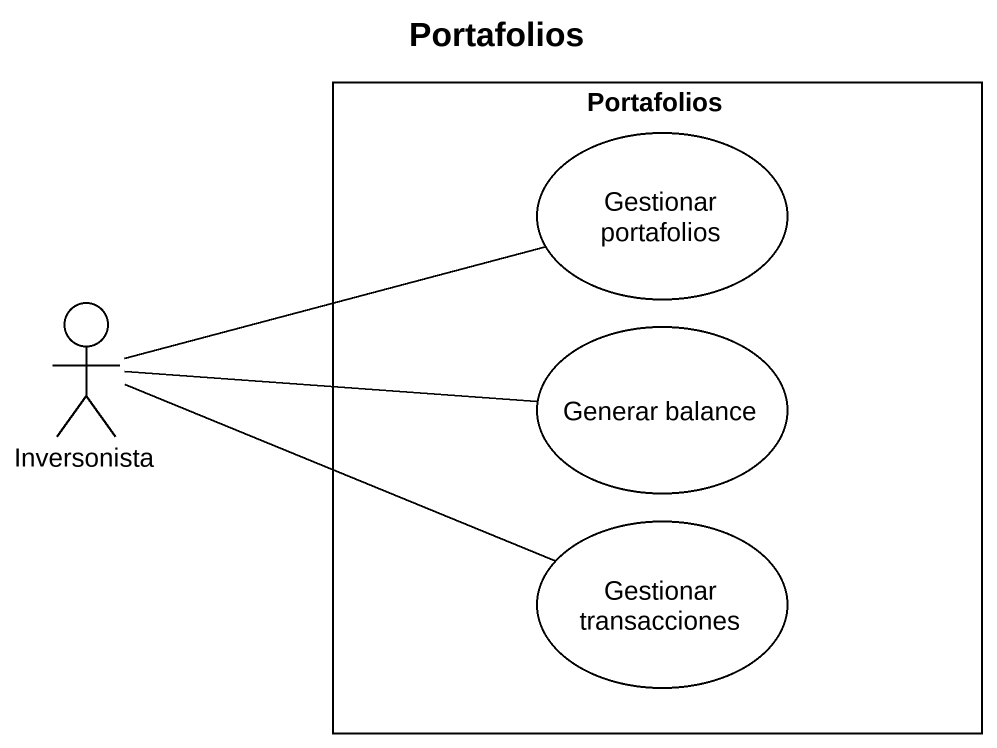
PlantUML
@startuml
title Portafolios
rectangle Portafolios {
  usecase "Gestionar portafolios" as Gestionar_portafolios
  usecase "Generar balance" as Generar_balance
  usecase "Gestionar transacciones" as Gestionar_transacciones
}
actor Inversonista
Inversonista -right- Gestionar_portafolios
Inversonista -right- Generar_balance
Inversonista -right- Gestionar_transacciones
@enduml
